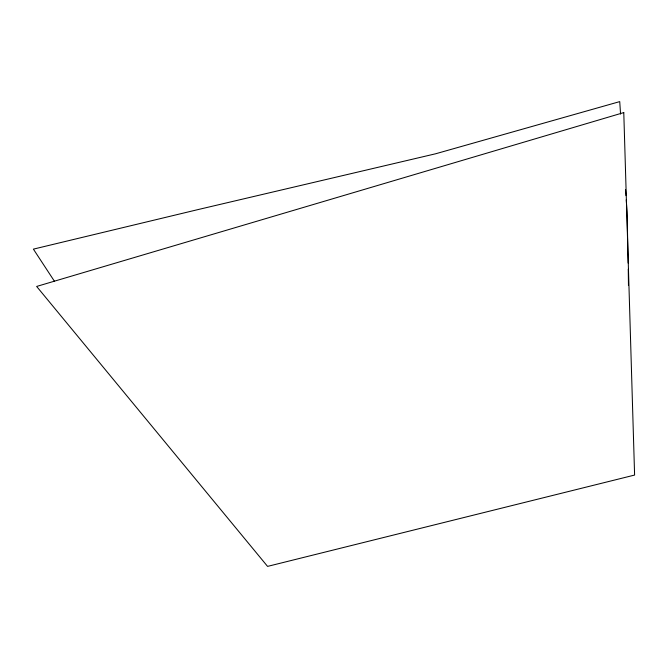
<?xml version="1.0" encoding="UTF-8"?>
<svg xmlns="http://www.w3.org/2000/svg" width="668" height="668" viewBox="0 0 668 668"><rect width="100%" height="100%" fill="white"/><g stroke="black" fill="none" stroke-linecap="round" stroke-linejoin="round"><path stroke-width="1" d="M54.4 281.203L33.4 249.131L197.269 209.76L435.62 153.782L619.737 101.611L620.564 114.094M625.557 189.512L625.966 195.641M626.242 199.732L627.052 211.99L628.17 263.067M628.254 269.187L628.471 285.503M623.778 112.583L36.64 286.447L267.567 566.389L634.6 475.065L623.778 112.583"/></g></svg>
